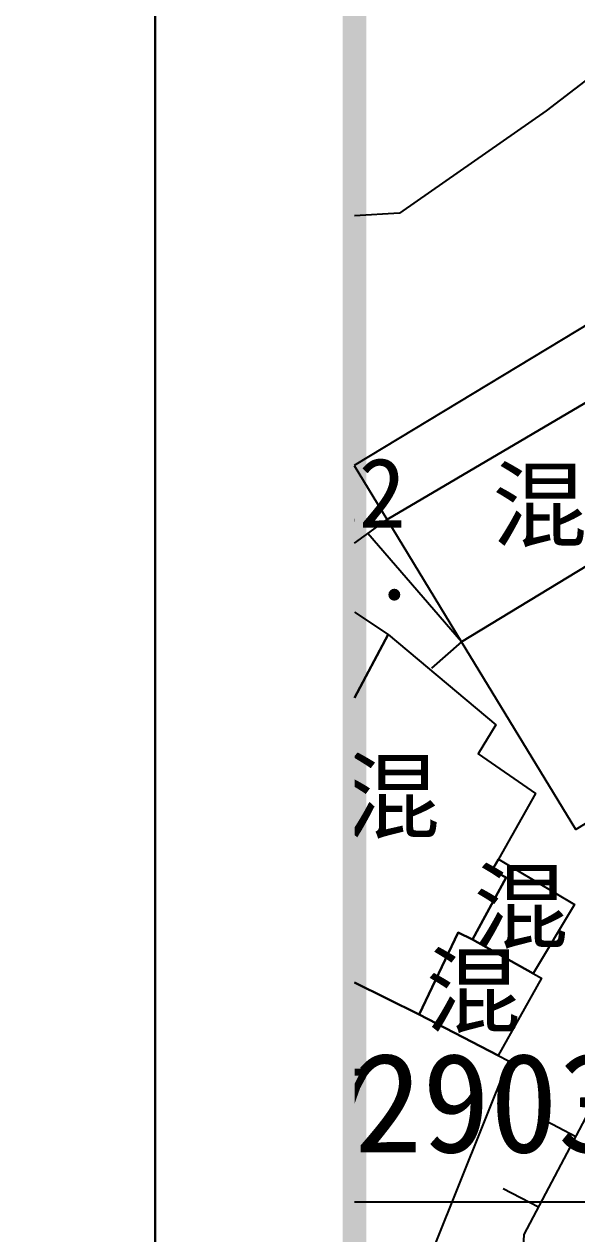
# Model space of a CAD drawing. Header units: metres. Extents: x 36500 to 80772748, y -35000 to 5806266.
# Drawn here: x 40386266.95 to 40386280.81, y 2903223.42 to 2903253.78 of the extents above; entities that cross this region are included whole.
import ezdxf
from ezdxf.enums import TextEntityAlignment as Align
from ezdxf.xclip import XClip

# ---------------------------------------------------------------- set-up
doc = ezdxf.new("R2010")
doc.units = ezdxf.units.M
doc.header["$LTSCALE"] = 10
doc.header["$XCLIPFRAME"] = 0
doc.linetypes.add('2', pattern=[0])
for name, color, linetype in [('dx', 252, 'Continuous'), ('PUB_TITLE', 4, 'Continuous'), ('图框', 3, 'Continuous'), ('坐标', 7, 'Continuous'), ('总平面-定位', 3, 'Continuous'), ('批量导出图层', 1, 'Continuous')]:
    doc.layers.add(name, color=color, linetype=linetype)
doc.styles.add('HZ', font='')
doc.styles.add('JMXD', font='')
doc.styles.get('HZ').set_extended_font_data('SimSun')
doc.styles.get('JMXD').set_extended_font_data('SimSun')

# ---------------------------------------------------------------- blocks, each defined once
blk = doc.blocks.new('图框A1')
at = {"layer": '图框'}
blk.add_lwpolyline([(0, 0), (84100, 0), (84100, 59400), (0, 59400)], close=True, dxfattribs=at)
at = {"layer": '图框', "const_width": 120}
blk.add_lwpolyline([(2500, 1000), (83100, 1000), (83100, 58400), (2500, 58400)], close=True, dxfattribs=at)
blk = doc.blocks.new('地形1')
at = {"layer": 'dx', "linetype": '2'}
h = blk.add_hatch(color=252, dxfattribs=at)
edge = h.paths.add_edge_path(flags=0)
edge.add_arc((40386276.237, 2903239.465), 0.15, 0, 360)
at = {"layer": 'dx', "color": 252, "linetype": 'Continuous', "lineweight": -3, "flags": 128}
for points in [[(40386286.624, 2903256.669), (40386280.047, 2903251.607), (40386276.363, 2903249.042), (40386264.263, 2903248.285), (40386263.764, 2903247.945), (40386263.52, 2903247.196), (40386262.964, 2903240.843), (40386260.401, 2903224.793), (40386258.292, 2903209.826), (40386254.599, 2903192.209), (40386250.013, 2903166.622), (40386247.091, 2903153.003), (40386245.441, 2903140.393), (40386245.195, 2903136.926), (40386245.809, 2903133.986), (40386249.609, 2903122.856), (40386252.86, 2903115.06), (40386257.304, 2903106.435), (40386264.06, 2903093.09), (40386268.236, 2903086.079), (40386274.794, 2903074.725), (40386281.928, 2903064.84), (40386289.428, 2903053.839), (40386297.04, 2903043.245)], [(40386277.924, 2903238.279), (40386275.571, 2903240.998)], [(40386277.924, 2903238.279), (40386277.167, 2903237.625)], [(40386286.645, 2903198.926), (40386282.846, 2903209.494), (40386281.847, 2903212.596), (40386281.517, 2903214.998), (40386281.509, 2903215.374), (40386280.904, 2903216.642), (40386279.929, 2903217.303), (40386279.423, 2903218.491), (40386279.381, 2903221.28), (40386279.494, 2903223.408), (40386281.735, 2903227.648), (40386283.781, 2903230.316), (40386284.42, 2903231.022), (40386284.98, 2903231.808)], [(40386280.788, 2903225.857), (40386279.904, 2903226.324)], [(40386279.854, 2903224.089), (40386278.97, 2903224.556)]]:
    blk.add_lwpolyline(points, dxfattribs=at)
for points in [[(40386282.54, 2903246.639), (40386283.186, 2903245.549), (40386276.056, 2903241.353), (40386275.231, 2903242.711), (40386282.323, 2903246.998)], [(40386277.924, 2903238.279), (40386276.056, 2903241.353), (40386283.186, 2903245.549), (40386284.961, 2903242.556)], [(40386275.231, 2903242.711), (40386274.157, 2903243.882), (40386272.822, 2903242.659), (40386274.836, 2903240.461), (40386276.056, 2903241.353)], [(40386277.924, 2903238.279), (40386284.961, 2903242.556), (40386287.824, 2903237.846), (40386280.786, 2903233.569)], [(40386276.08, 2903238.463), (40386272.228, 2903231.218), (40386267.673, 2903233.729), (40386269.266, 2903236.585), (40386270.472, 2903238.396), (40386272.477, 2903240.888)], [(40386276.08, 2903238.463), (40386278.78, 2903236.2), (40386278.34, 2903235.467), (40386279.777, 2903234.475), (40386278.849, 2903232.828), (40386278.692, 2903232.55), (40386279.044, 2903232.365), (40386278.196, 2903230.808), (40386277.839, 2903230.986), (40386276.864, 2903228.924), (40386272.228, 2903231.218)], [(40386278.196, 2903230.808), (40386279.044, 2903232.365), (40386278.692, 2903232.55), (40386278.849, 2903232.828), (40386280.759, 2903231.685), (40386279.723, 2903229.953)], [(40386276.864, 2903228.924), (40386278.844, 2903227.895), (40386279.098, 2903227.763), (40386276.608, 2903221.549), (40386273.043, 2903222.964), (40386272.674, 2903223.11), (40386269.263, 2903224.463), (40386268.746, 2903224.669), (40386272.228, 2903231.218)], [(40386278.196, 2903230.808), (40386279.723, 2903229.953), (40386279.931, 2903229.837), (40386278.844, 2903227.895), (40386276.864, 2903228.924), (40386277.839, 2903230.986)]]:
    blk.add_lwpolyline(points, close=True, dxfattribs=at)
at = {"layer": 'dx', "color": 252, "style": 'JMXD'}
for s, p in [('混2', (40386274.74, 2903242.025)), ('混5', (40386280.476, 2903241.726)), ('混', (40386276.189, 2903234.411)), ('混', (40386279.411, 2903231.649)), ('混', (40386278.214, 2903229.532)), ('混7', (40386273.909, 2903226.747))]:
    blk.add_text(s, height=1.75, dxfattribs=at).set_placement(p, align=Align.MIDDLE_CENTER)
blk = doc.blocks.new('A$C39855A1F')
at = {"layer": '坐标', "color": 252, "linetype": 'Continuous'}
blk.add_line((65.921, 318.352), (38.421, 318.352), dxfattribs=at)
at = {"layer": '坐标', "color": 252, "linetype": 'Continuous', "style": 'HZ'}
blk.add_text('X=2903219.817', height=2.5, dxfattribs=at).set_placement((38.421, 319.602))

msp = doc.modelspace()

# ---------------------------------------------------------------- linework, layer by layer
at = {"layer": 'PUB_TITLE', "linetype": 'Continuous'}
for points in [[(40386270.239, 2902910.298), (40386567.239, 2902910.298), (40386567.239, 2903330.798), (40386270.239, 2903330.798)], [(40386270.239, 2903330.798), (40386270.239, 2902910.298), (40386567.239, 2902910.298), (40386567.239, 2903330.798)]]:
    msp.add_lwpolyline(points, close=True, dxfattribs=at)
at = {"layer": 'PUB_TITLE', "linetype": 'Continuous', "const_width": 0.5}
for points in [[(40386275.239, 2902915.298), (40386562.239, 2902915.298), (40386562.239, 2903318.298), (40386275.239, 2903318.298)], [(40386275.239, 2903318.298), (40386275.239, 2902915.298), (40386562.239, 2902915.298), (40386562.239, 2903318.298)]]:
    msp.add_lwpolyline(points, close=True, dxfattribs=at)
at = {"layer": '批量导出图层'}
msp.add_lwpolyline([(40386270.239, 2903330.798), (40386567.239, 2903330.798), (40386567.239, 2902910.298), (40386270.239, 2902910.298)], close=True, dxfattribs=at)

# ---------------------------------------------------------------- block references
at = {"xscale": 0.005, "yscale": 0.005, "zscale": 0.005, "rotation": 270}
msp.add_blockref('图框A1', (40386270.239, 2903330.798), dxfattribs=at)
at = {"linetype": 'Continuous'}
ref = msp.add_blockref('地形1', (0, 0), dxfattribs=at)
XClip(ref).set_block_clipping_path([(40386275.2385554314, 2902950.2978603072), (40386562.2385554314, 2903318.2978603072)])
at = {"layer": '总平面-定位', "linetype": 'Continuous'}
ref = msp.add_blockref('A$C39855A1F', (40386233.412, 2902905.864), dxfattribs=at)
XClip(ref).set_block_clipping_path([(41.8262851313, 44.434059097), (328.8262851313, 412.434059097)])

doc.saveas('drawing.dxf')
